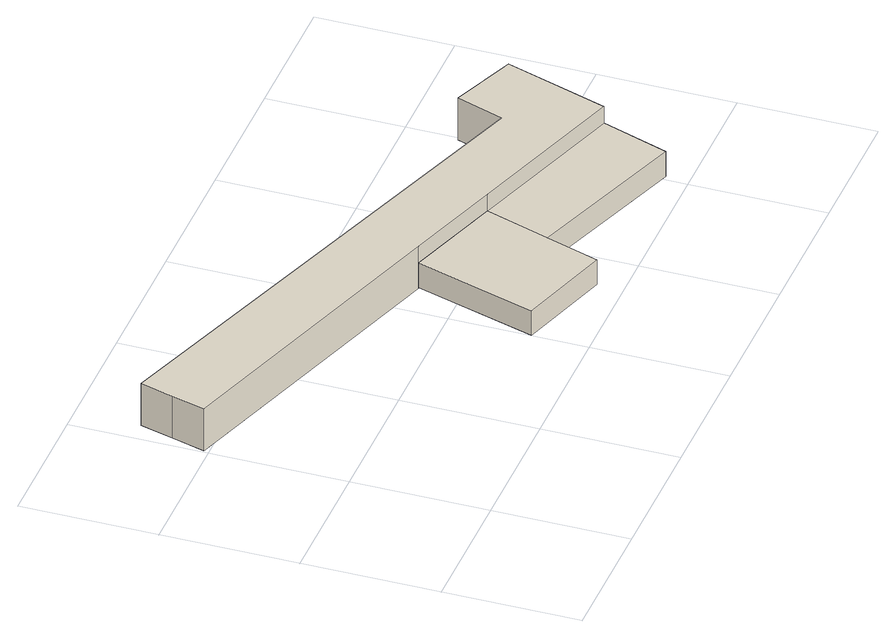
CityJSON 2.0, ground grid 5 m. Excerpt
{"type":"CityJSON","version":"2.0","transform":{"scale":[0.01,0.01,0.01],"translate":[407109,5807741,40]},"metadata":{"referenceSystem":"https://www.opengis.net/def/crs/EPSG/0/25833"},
"CityObjects":{
"building1":{"type":"Building","attributes":{"Gemeindeschluessel":"11000009","BezugspunktDach":"2200","function":"31001_2000","measuredHeight":1.01,"storeysAboveGround":1},"address":[{"country":"Germany","locality":"Berlin","thoroughfareNumber":"5 (12)","thoroughfareName":"Straße zum Müggelturm"}],"geometry":[{"type":"Solid","lod":"1","boundaries":[[[[0,1,2,3,4]],[[5,6,7,8,9]],[[5,9,4,3]],[[6,5,3,2]],[[7,6,2,1]],[[8,7,1,0]],[[9,8,0,4]]]]}]},
"building2":{"type":"Building","attributes":{"Gemeindeschluessel":"11000009","BezugspunktDach":"2200","function":"31001_2000","measuredHeight":2.64,"storeysAboveGround":1},"address":[{"country":"Germany","locality":"Berlin","thoroughfareNumber":"5 (11)","thoroughfareName":"Straße zum Müggelturm"}],"geometry":[{"type":"Solid","lod":"1","boundaries":[[[[10,11,12,13,14,15,16,17,18,19]],[[20,21,22,23,24,25,26,27,28,29]],[[20,29,19,18]],[[21,20,18,17]],[[22,21,17,16]],[[23,22,16,15]],[[24,23,15,14]],[[25,24,14,13]],[[26,25,13,12]],[[27,26,12,11]],[[28,27,11,10]],[[29,28,10,19]]]]}]},
"building3":{"type":"Building","attributes":{"Gemeindeschluessel":"11000009","BezugspunktDach":"2200","function":"51009_1610","measuredHeight":1.02,"storeysAboveGround":0},"address":[{"country":"Germany","locality":"Berlin"}],"geometry":[{"type":"Solid","lod":"1","boundaries":[[[[30,31,2,1]],[[32,33,34,35]],[[32,35,1,2]],[[33,32,2,31]],[[34,33,31,30]],[[35,34,30,1]]]]}]}
},
"vertices":[
[1350,95,130],[1416,293,130],[1497,535,130],[1136,653,130],[1000,204,130],[1136,653,29],[1497,535,29],[1416,293,29],[1350,95,29],[1000,204,29],
[1136,653,197],[1497,535,197],[2106,335,197],[2142,443,197],[2234,718,197],[1991,813,197],[1930,636,197],[81,1268,197],[46,1144,197],[11,1020,197],[46,1144,26],[81,1268,26],[1930,636,26],[1991,813,26],[2234,718,26],[2142,443,26],[2106,335,26],[1497,535,26],[1136,653,26],[11,1020,26],
[2018,85,130],[2106,335,130],[1497,535,28],[2106,335,28],[2018,85,28],[1416,293,28]
]}
